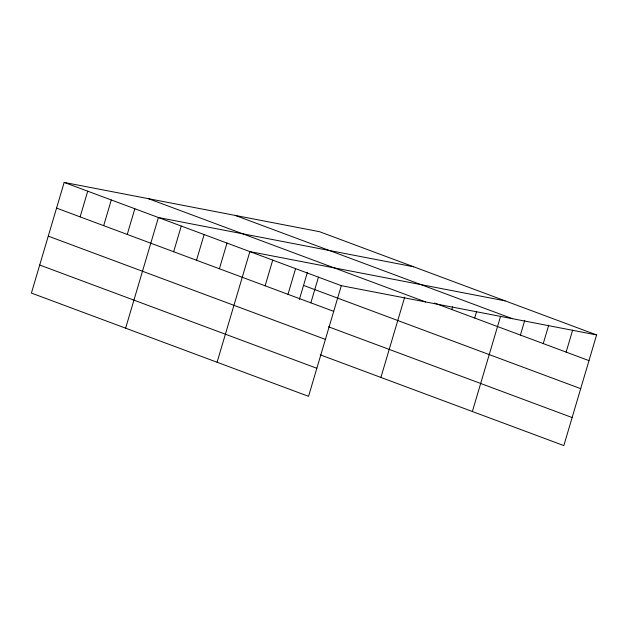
<?xml version="1.0" encoding="UTF-8"?>
<svg xmlns="http://www.w3.org/2000/svg" width="628" height="628" viewBox="0 0 628 628"><rect width="100%" height="100%" fill="white"/><g stroke="black" fill="none" stroke-linecap="round" stroke-linejoin="round"><path stroke-width="0.94" d="M596.6 334.928L319.456 231.677L64.174 182.418L31.4 293.072L308.544 396.323L341.318 285.669L596.6 334.928L563.826 445.582L320.202 354.82M80.125 216.88L87.732 191.195M103.683 225.664L111.289 199.971M127.241 234.44L134.847 208.747M125.631 328.177L158.405 217.524L413.687 266.782M173.658 251.734L181.272 226.041M196.525 260.251L204.131 234.558M219.392 268.768L226.998 243.075M217.084 362.246L249.866 251.593L505.14 300.859M265.118 285.803L272.725 260.11M287.985 294.32L295.592 268.627M299.399 299.383L307.414 272.324M310.844 302.837L318.459 277.152M380.906 377.436L404.691 297.146M451.807 309.51L452.615 306.762M474.666 318.035L476.574 311.606M472.366 411.513L500.524 316.457M520.4 335.069L524.749 320.39M543.259 343.587L548.699 325.233M566.126 352.104L572.65 330.085M235.217 215.42L512.362 318.671M434.427 303.041L588.993 360.621M148.42 198.676L425.564 301.927M64.174 182.418L341.318 285.669M303.544 285.41L580.688 388.661M56.567 208.104L333.711 311.362M328.507 326.788L572.132 417.549M48.262 236.144L325.406 339.395M39.705 265.032L316.85 368.283"/></g></svg>
